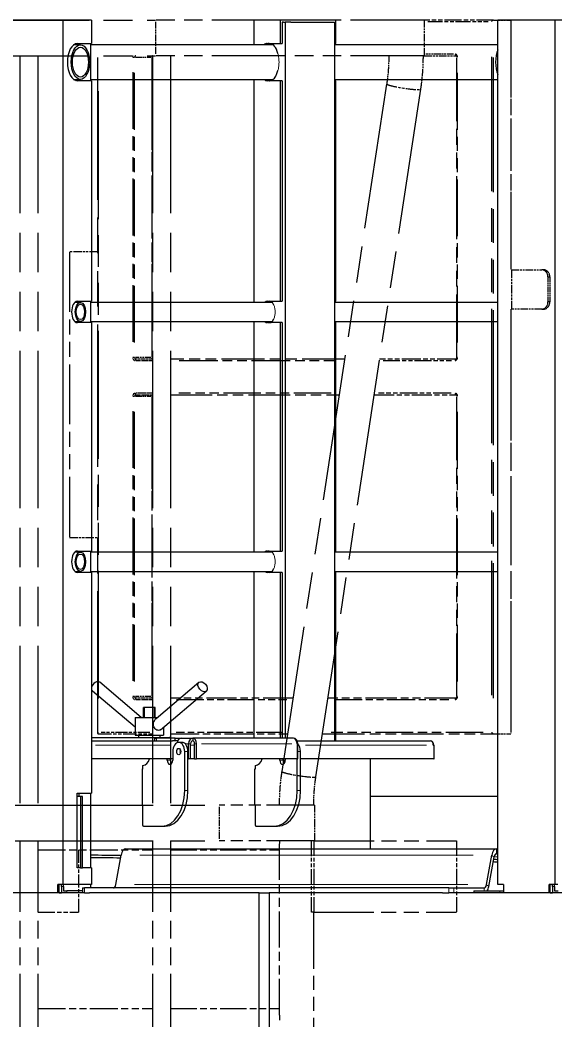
# Model space of a CAD drawing. Header units: millimetres. Extents: x 0 to 89100, y 0 to 63000.
# Drawn here: x 38460 to 39210, y 53781 to 55182 of the extents above; entities that cross this region are included whole.
import ezdxf

# ---------------------------------------------------------------- set-up
doc = ezdxf.new("R2010")
doc.units = ezdxf.units.MM
doc.header["$LTSCALE"] = 150
doc.linetypes.add('DOUBLE_DASH_CHAIN', pattern=[1.2403, 0.6614, -0.0827, 0.1654, -0.0827, 0.1654, -0.0827])
for name, color, linetype, lineweight in [('Reference', 7, 'DOUBLE_DASH_CHAIN', 25), ('Visible', 7, 'Continuous', 25), ('Visible Narrow', 7, 'Continuous', 18)]:
    doc.layers.add(name, color=color, linetype=linetype, lineweight=lineweight)

msp = doc.modelspace()

# ---------------------------------------------------------------- linework, layer by layer
at = {"layer": 'Reference', "ltscale": 1.635754}
for p, q in [((38090.43, 55182.02), (38650.2, 55182.02)), ((38090.43, 55132.02), (38650.2, 55132.02))]:
    msp.add_line(p, q, dxfattribs=at)
at = {"layer": 'Reference', "ltscale": 1.044815}
for p, q in [((39026.96, 55182.02), (38650.2, 55182.02)), ((39026.96, 55132.02), (38650.2, 55132.02))]:
    msp.add_line(p, q, dxfattribs=at)
at = {"layer": 'Reference', "ltscale": 0.095127}
for p, q in [((38650.2, 55179.52), (38650.2, 55134.52)), ((38739.35, 54079.52), (38739.35, 54034.52))]:
    msp.add_line(p, q, dxfattribs=at)
at = {"layer": 'Reference', "ltscale": 0.105708}
for p, q in [((39026.96, 55182.02), (39026.96, 55132.02)), ((39149.11, 54832.02), (39191.76, 54832.02)), ((39191.76, 54777.02), (39149.11, 54777.02)), ((38873.05, 54082.02), (38873.05, 54032.02))]:
    msp.add_line(p, q, dxfattribs=at)
at = {"layer": 'Reference', "ltscale": 0.240768}
msp.add_line((39124.05, 55182.02), (39026.96, 55182.02), dxfattribs=at)
at = {"layer": 'Reference', "ltscale": 0.210542}
msp.add_line((39031.68, 55180.02), (39116.59, 55180.02), dxfattribs=at)
at = {"layer": 'Reference', "ltscale": 0.097243}
for p, q in [((39124.05, 55182.02), (39148.06, 55182.02)), ((39124.05, 54182.02), (39148.06, 54182.02))]:
    msp.add_line(p, q, dxfattribs=at)
at = {"layer": 'Reference', "ltscale": 0.739933}
msp.add_line((39148.36, 55181.73), (39148.36, 54832.02), dxfattribs=at)
at = {"layer": 'Reference', "ltscale": 0.66649}
msp.add_line((39148.06, 55164.52), (39148.06, 54849.52), dxfattribs=at)
at = {"layer": 'Reference', "ltscale": 2.221867}
for p, q in [((38460.03, 55132.02), (38460.03, 54082.02)), ((38485.03, 55132.02), (38485.03, 54082.02)), ((38645.97, 55132.02), (38645.97, 54082.02)), ((38670.97, 55132.02), (38670.97, 54082.02))]:
    msp.add_line(p, q, dxfattribs=at)
at = {"layer": 'Reference', "ltscale": 2.009629}
msp.add_line((38569.31, 54182.32), (38569.31, 55132.02), dxfattribs=at)
at = {"layer": 'Reference', "ltscale": 0.005883}
for p, q in [((38618.17, 55130.02), (38620.69, 55130.02)), ((38620.69, 54709.02), (38618.17, 54709.02)), ((38618.17, 54655.02), (38620.69, 54655.02)), ((38620.69, 54234.02), (38618.17, 54234.02))]:
    msp.add_line(p, q, dxfattribs=at)
at = {"layer": 'Reference', "ltscale": 0.087509}
for p, q in [((38621.98, 55130.02), (38643.59, 55130.02)), ((38643.59, 54709.02), (38621.98, 54709.02)), ((38621.98, 54655.02), (38643.59, 54655.02)), ((38643.59, 54234.02), (38621.98, 54234.02))]:
    msp.add_line(p, q, dxfattribs=at)
at = {"layer": 'Reference', "ltscale": 0.001991}
for p, q in [((38644.82, 55130.02), (38645.08, 55130.02)), ((38645.08, 54709.02), (38644.82, 54709.02)), ((38644.82, 54655.02), (38645.08, 54655.02)), ((38645.08, 54234.02), (38644.82, 54234.02))]:
    msp.add_line(p, q, dxfattribs=at)
at = {"layer": 'Reference', "ltscale": 0.890803}
for p, q in [((38645.08, 55130.02), (38645.08, 54709.02)), ((39072.58, 54709.02), (39072.58, 55130.02)), ((38645.08, 54655.02), (38645.08, 54234.02)), ((39072.58, 54234.02), (39072.58, 54655.02))]:
    msp.add_line(p, q, dxfattribs=at)
at = {"layer": 'Reference', "ltscale": 0.109566}
msp.add_line((39026.96, 55132.02), (39071.17, 55132.02), dxfattribs=at)
at = {"layer": 'Reference', "ltscale": 0.096269}
msp.add_line((39067.97, 55134.02), (39029.12, 55134.02), dxfattribs=at)
at = {"layer": 'Reference', "ltscale": 0.003792}
for p, q in [((39072.58, 55130.02), (39073.45, 55130.02)), ((39073.45, 54709.02), (39072.58, 54709.02)), ((39072.58, 54655.02), (39073.45, 54655.02)), ((39073.45, 54234.02), (39072.58, 54234.02))]:
    msp.add_line(p, q, dxfattribs=at)
at = {"layer": 'Reference', "ltscale": 1.896825}
msp.add_line((39121.3, 55130.22), (39121.3, 54233.82), dxfattribs=at)
at = {"layer": 'Reference', "ltscale": 1.904443}
msp.add_line((39124.05, 54232.02), (39124.05, 55132.02), dxfattribs=at)
at = {"layer": 'Reference', "ltscale": 0.801713}
for p, q in [((38618.03, 55108.97), (38618.03, 54730.07)), ((38620.78, 54730.07), (38620.78, 55108.97)), ((38644.79, 55108.97), (38644.79, 54730.07)), ((39073.54, 54730.07), (39073.54, 55108.97)), ((38618.03, 54633.97), (38618.03, 54255.07)), ((38620.78, 54255.07), (38620.78, 54633.97)), ((38644.79, 54633.97), (38644.79, 54255.07)), ((39073.54, 54255.07), (39073.54, 54633.97))]:
    msp.add_line(p, q, dxfattribs=at)
at = {"layer": 'Reference', "ltscale": 2.069576}
for p, q in [((38827.48, 54129.06), (38974.56, 55092.23)), ((38874.93, 54121.81), (39022.01, 55084.99))]:
    msp.add_line(p, q, dxfattribs=at)
at = {"layer": 'Reference', "ltscale": 1.805407}
msp.add_line((38570.26, 54231.42), (38570.26, 55084.62), dxfattribs=at)
at = {"layer": 'Reference', "ltscale": 0.120717}
for p, q in [((38569.31, 54857.02), (38529.29, 54857.02)), ((38529.29, 54457.02), (38569.31, 54457.02))]:
    msp.add_line(p, q, dxfattribs=at)
at = {"layer": 'Reference', "ltscale": 0.846364}
for p, q in [((38529.29, 54857.02), (38529.29, 54457.02)), ((38872.17, 53932.02), (39072.17, 53932.02))]:
    msp.add_line(p, q, dxfattribs=at)
at = {"layer": 'Reference', "ltscale": 0.004132}
for p, q in [((39148.06, 54832.02), (39149.11, 54832.02)), ((39149.11, 54777.02), (39148.06, 54777.02))]:
    msp.add_line(p, q, dxfattribs=at)
at = {"layer": 'Reference', "ltscale": 0.116289}
msp.add_line((39149.11, 54832.02), (39149.11, 54777.02), dxfattribs=at)
at = {"layer": 'Reference', "ltscale": 0.010481}
for p, q in [((39194.37, 54832.02), (39191.76, 54832.02)), ((39191.76, 54777.02), (39194.37, 54777.02))]:
    msp.add_line(p, q, dxfattribs=at)
at = {"layer": 'Reference', "ltscale": 0.073966}
for p, q in [((39200.29, 54822.02), (39200.29, 54787.02)), ((39202.9, 54822.02), (39202.9, 54787.02))]:
    msp.add_line(p, q, dxfattribs=at)
at = {"layer": 'Reference', "ltscale": 0.009423}
for p, q in [((39200.42, 54822.02), (39202.77, 54822.02)), ((39202.77, 54787.02), (39200.42, 54787.02))]:
    msp.add_line(p, q, dxfattribs=at)
at = {"layer": 'Reference', "ltscale": 1.258392}
msp.add_line((39148.36, 54777.02), (39148.36, 54182.32), dxfattribs=at)
at = {"layer": 'Reference', "ltscale": 1.133103}
msp.add_line((39148.06, 54747.27), (39148.06, 54211.77), dxfattribs=at)
at = {"layer": 'Reference', "ltscale": 0.058166}
for p, q in [((38645.97, 54707.02), (38622.49, 54707.02)), ((38622.49, 54657.02), (38645.97, 54657.02)), ((38645.97, 54232.02), (38622.49, 54232.02))]:
    msp.add_line(p, q, dxfattribs=at)
at = {"layer": 'Reference', "ltscale": 0.05467}
for p, q in [((38622.67, 54705.02), (38644.75, 54705.02)), ((38644.75, 54659.02), (38622.67, 54659.02)), ((38622.67, 54230.02), (38644.75, 54230.02))]:
    msp.add_line(p, q, dxfattribs=at)
at = {"layer": 'Reference', "ltscale": 0.607124}
msp.add_line((38915.74, 54707.02), (38670.97, 54707.02), dxfattribs=at)
at = {"layer": 'Reference', "ltscale": 0.54572}
msp.add_line((38683.2, 54705.02), (38903.21, 54705.02), dxfattribs=at)
at = {"layer": 'Reference', "ltscale": 0.265029}
msp.add_line((39071.17, 54707.02), (38964.3, 54707.02), dxfattribs=at)
at = {"layer": 'Reference', "ltscale": 0.236868}
msp.add_line((38969.3, 54705.02), (39064.82, 54705.02), dxfattribs=at)
at = {"layer": 'Reference', "ltscale": 0.588182}
msp.add_line((38670.97, 54657.02), (38908.11, 54657.02), dxfattribs=at)
at = {"layer": 'Reference', "ltscale": 0.530036}
msp.add_line((38896.54, 54659.02), (38682.85, 54659.02), dxfattribs=at)
at = {"layer": 'Reference', "ltscale": 0.283971}
msp.add_line((38956.66, 54657.02), (39071.17, 54657.02), dxfattribs=at)
at = {"layer": 'Reference', "ltscale": 0.252551}
msp.add_line((39064.47, 54659.02), (38962.62, 54659.02), dxfattribs=at)
at = {"layer": 'Reference', "ltscale": 0.427179}
msp.add_line((38843.21, 54232.02), (38670.97, 54232.02), dxfattribs=at)
at = {"layer": 'Reference', "ltscale": 0.383769}
msp.add_line((38679.57, 54230.02), (38834.3, 54230.02), dxfattribs=at)
at = {"layer": 'Reference', "ltscale": 0.444974}
msp.add_line((39071.17, 54232.02), (38891.76, 54232.02), dxfattribs=at)
at = {"layer": 'Reference', "ltscale": 0.398818}
msp.add_line((38900.39, 54230.02), (39061.19, 54230.02), dxfattribs=at)
at = {"layer": 'Reference', "ltscale": 0.189368}
msp.add_line((38569.6, 54182.02), (38645.97, 54182.02), dxfattribs=at)
at = {"layer": 'Reference', "ltscale": 0.168942}
msp.add_line((38642.19, 54184.02), (38574.05, 54184.02), dxfattribs=at)
at = {"layer": 'Reference', "ltscale": 0.408238}
msp.add_line((38670.97, 54182.02), (38835.57, 54182.02), dxfattribs=at)
at = {"layer": 'Reference', "ltscale": 0.368086}
msp.add_line((38827.63, 54184.02), (38679.22, 54184.02), dxfattribs=at)
at = {"layer": 'Reference', "ltscale": 0.595117}
msp.add_line((38884.13, 54182.02), (39124.05, 54182.02), dxfattribs=at)
at = {"layer": 'Reference', "ltscale": 0.528774}
msp.add_line((39109.46, 54184.02), (38896.28, 54184.02), dxfattribs=at)
at = {"layer": 'Reference', "ltscale": 1.950258}
for p, q in [((38090.4, 54082.02), (38739.35, 54082.02)), ((38090.4, 54032.02), (38739.35, 54032.02))]:
    msp.add_line(p, q, dxfattribs=at)
at = {"layer": 'Reference', "ltscale": 0.676984}
for p, q in [((38873.05, 54082.02), (38739.35, 54082.02)), ((38873.05, 54032.02), (38739.35, 54032.02))]:
    msp.add_line(p, q, dxfattribs=at)
at = {"layer": 'Reference', "ltscale": 1.00243}
for p, q in [((38460.03, 54032.02), (38460.03, 53558.27)), ((38485.03, 54032.02), (38485.03, 53558.27)), ((38645.97, 54032.02), (38645.97, 53558.27)), ((38670.97, 54032.02), (38670.97, 53558.27))]:
    msp.add_line(p, q, dxfattribs=at)
at = {"layer": 'Reference', "ltscale": 0.508836}
msp.add_line((38823.92, 53788.02), (38823.92, 54028.52), dxfattribs=at)
at = {"layer": 'Reference', "ltscale": 0.211516}
for p, q in [((38868.7, 53932.02), (38868.7, 54032.02)), ((38872.17, 54032.02), (38872.17, 53932.02)), ((39072.17, 54032.02), (39072.17, 53932.02))]:
    msp.add_line(p, q, dxfattribs=at)
at = {"layer": 'Reference', "ltscale": 0.84262}
msp.add_line((38873.05, 54032.02), (39072.17, 54032.02), dxfattribs=at)
at = {"layer": 'Reference', "ltscale": 0.393179}
for p, q in [((38485.03, 54019.52), (38645.97, 54019.52)), ((38485.03, 53797.02), (38645.97, 53797.02))]:
    msp.add_line(p, q, dxfattribs=at)
at = {"layer": 'Reference', "ltscale": 0.185064}
msp.add_line((38542.16, 54019.52), (38542.16, 53932.02), dxfattribs=at)
at = {"layer": 'Reference', "ltscale": 0.373626}
for p, q in [((38670.97, 54019.52), (38823.92, 54019.52)), ((38670.97, 53797.02), (38823.92, 53797.02))]:
    msp.add_line(p, q, dxfattribs=at)
at = {"layer": 'Reference', "ltscale": 0.241707}
msp.add_line((38485.03, 53932.02), (38542.16, 53932.02), dxfattribs=at)
at = {"layer": 'Reference', "ltscale": 0.008365}
msp.add_line((38872.17, 53932.02), (38868.7, 53932.02), dxfattribs=at)
at = {"layer": 'Reference', "ltscale": 0.790814}
msp.add_line((38871.92, 53558.27), (38871.92, 53932.02), dxfattribs=at)
at = {"layer": 'Reference', "ltscale": 0.007984}
for centre, major_axis, start_param, end_param in [((39122.35, 55180.02), (-1.93, -1.93), 3.4161322, 4.9869285), ((38571.31, 54184.02), (1.93, 1.93), 1.8453358, 3.4161322), ((39122.35, 54184.02), (-1.93, 1.93), 1.2962568, 2.8670531)]:
    msp.add_ellipse(centre, major_axis=major_axis, ratio=0.2816515, start_param=start_param, end_param=end_param, dxfattribs=at)
at = {"layer": 'Reference', "ltscale": 0.00233}
for centre, major_axis in [((39146.36, 55180.02), (1.93, 1.93)), ((39146.36, 54184.02), (1.93, -1.93))]:
    msp.add_ellipse(centre, major_axis=major_axis, ratio=0.2816515, start_param=6.0086458, end_param=6.5577248, dxfattribs=at)
at = {"layer": 'Reference', "ltscale": 0.003889}
msp.add_ellipse((38621.44, 55130.02), major_axis=(0, -4), ratio=0.8530055, start_param=4.2149701, end_param=4.686209, dxfattribs=at)
at = {"layer": 'Reference', "ltscale": 0.005883}
for centre, major_axis, ratio, start_param, end_param in [((38622.49, 55130.02), (0, 2), 0.8530055, 0.0785398, 1.4922565), ((39071.17, 55134.02), (0, -2), 0.5219019, 4.7909288, 6.2046455), ((38622.49, 54709.02), (0, -2), 0.8530055, 4.7909288, 6.2046455), ((38622.49, 54705.02), (0, 2), 0.5219019, 0.0785398, 1.4922565), ((39071.17, 54705.02), (0, 2), 0.5219019, 0.0785398, 1.4922565), ((38622.49, 54655.02), (0, 2), 0.8530055, 0.0785398, 1.4922565), ((38622.49, 54659.02), (0, -2), 0.5219019, 4.7909288, 6.2046455), ((39071.17, 54659.02), (0, -2), 0.5219019, 4.7909288, 6.2046455), ((38622.49, 54234.02), (0, -2), 0.8530055, 4.7909288, 6.2046455), ((38622.49, 54230.02), (0, 2), 0.5219019, 0.0785398, 1.4922565), ((39071.17, 54230.02), (0, 2), 0.5219019, 0.0785398, 1.4922565)]:
    msp.add_ellipse(centre, major_axis=major_axis, ratio=ratio, start_param=start_param, end_param=end_param, dxfattribs=at)
at = {"layer": 'Reference', "ltscale": 0.004701}
for centre, major_axis, start_param, end_param in [((38646.49, 55130.02), (0, 2), 0.3733973, 1.5077753), ((38646.49, 54709.02), (0, -2), 4.77541, 5.909788), ((38646.49, 54655.02), (0, 2), 0.3733973, 1.5077753), ((38646.49, 54234.02), (0, -2), 4.77541, 5.909788)]:
    msp.add_ellipse(centre, major_axis=major_axis, ratio=0.8530055, start_param=start_param, end_param=end_param, dxfattribs=at)
at = {"layer": 'Reference', "ltscale": 0.011867}
for centre, major_axis, start_param, end_param in [((39070.12, 55130.02), (0, 4), 4.7909288, 6.2046455), ((38621.44, 54709.02), (0, -4), 4.7909288, 6.2046455), ((39070.12, 54709.02), (0, -4), 0.0785398, 1.4922565), ((38621.44, 54655.02), (0, 4), 0.0785398, 1.4922565), ((39070.12, 54655.02), (0, 4), 4.7909288, 6.2046455), ((38621.44, 54234.02), (0, -4), 4.7909288, 6.2046455), ((39070.12, 54234.02), (0, -4), 0.0785398, 1.4922565)]:
    msp.add_ellipse(centre, major_axis=major_axis, ratio=0.8530055, start_param=start_param, end_param=end_param, dxfattribs=at)
at = {"layer": 'Reference', "ltscale": 0.143499}
for centre in [(38998.29, 55088.61), (38851.21, 54125.44)]:
    msp.add_ellipse(centre, major_axis=(-23.72, 3.62), ratio=0.0868241, start_param=0.1570796, end_param=2.984513, dxfattribs=at)
at = {"layer": 'Reference', "ltscale": 0.033141}
for centre, major_axis, start_param, end_param in [((39191.76, 54822.02), (0, 10), 4.712389, 6.2831853), ((39194.37, 54822.02), (0, 10), 4.712389, 6.2831853), ((39191.76, 54787.02), (0, -10), 0, 1.5707963), ((39194.37, 54787.02), (0, -10), 0, 1.5707963)]:
    msp.add_ellipse(centre, major_axis=major_axis, ratio=0.8530055, start_param=start_param, end_param=end_param, dxfattribs=at)
at = {"layer": 'Reference', "ltscale": 0.005236}
for points, knots in [([(38645.97, 55131.87), (38645.91, 55131.83), (38645.85, 55131.79), (38645.66, 55131.63), (38645.54, 55131.5), (38645.35, 55131.18), (38645.27, 55131.01), (38645.15, 55130.65), (38645.11, 55130.45), (38645.09, 55130.18), (38645.08, 55130.1), (38645.08, 55130.02)], [0.4692216, 0.4692216, 0.4692216, 0.4692216, 0.6283185, 0.6283185, 0.9385201, 0.9385201, 1.2089197, 1.2089197, 1.468501, 1.468501, 1.5707963, 1.5707963, 1.5707963, 1.5707963]), ([(38645.08, 54709.02), (38645.08, 54708.83), (38645.1, 54708.63), (38645.19, 54708.26), (38645.25, 54708.08), (38645.4, 54707.76), (38645.5, 54707.62), (38645.7, 54707.38), (38645.82, 54707.28), (38645.94, 54707.19), (38645.96, 54707.18), (38645.97, 54707.17)], [1.5707963, 1.5707963, 1.5707963, 1.5707963, 1.8273486, 1.8273486, 2.0852557, 2.0852557, 2.3493897, 2.3493897, 2.6330312, 2.6330312, 2.6723711, 2.6723711, 2.6723711, 2.6723711]), ([(38645.97, 54656.87), (38645.91, 54656.83), (38645.85, 54656.79), (38645.66, 54656.63), (38645.54, 54656.5), (38645.35, 54656.18), (38645.27, 54656.01), (38645.15, 54655.65), (38645.11, 54655.45), (38645.09, 54655.18), (38645.08, 54655.1), (38645.08, 54655.02)], [0.4692216, 0.4692216, 0.4692216, 0.4692216, 0.6283185, 0.6283185, 0.9385201, 0.9385201, 1.2089197, 1.2089197, 1.468501, 1.468501, 1.5707963, 1.5707963, 1.5707963, 1.5707963]), ([(38645.08, 54234.02), (38645.08, 54233.83), (38645.1, 54233.63), (38645.19, 54233.26), (38645.25, 54233.08), (38645.4, 54232.76), (38645.5, 54232.62), (38645.7, 54232.38), (38645.82, 54232.28), (38645.94, 54232.19), (38645.96, 54232.18), (38645.97, 54232.17)], [1.5707963, 1.5707963, 1.5707963, 1.5707963, 1.8273486, 1.8273486, 2.0852557, 2.0852557, 2.3493897, 2.3493897, 2.6330312, 2.6330312, 2.6723711, 2.6723711, 2.6723711, 2.6723711])]:
    msp.add_open_spline(points, degree=3, knots=knots, dxfattribs=at)
at = {"layer": 'Reference', "ltscale": 0.084549}
for points, knots in [([(38974.56, 55092.23), (38974.96, 55094.86), (38975.33, 55097.49), (38975.97, 55102.77), (38976.25, 55105.42), (38976.73, 55110.72), (38976.93, 55113.37), (38977.26, 55118.7), (38977.38, 55121.36), (38977.54, 55126.69), (38977.58, 55129.36), (38977.58, 55132.02)], [6.10865238, 6.10865238, 6.10865238, 6.10865238, 6.14355897, 6.14355897, 6.17846555, 6.17846555, 6.21337214, 6.21337214, 6.24827872, 6.24827872, 6.28318531, 6.28318531, 6.28318531, 6.28318531]), ([(38871.92, 54082.02), (38871.92, 54084.69), (38871.96, 54087.36), (38872.12, 54092.69), (38872.24, 54095.35), (38872.56, 54100.67), (38872.76, 54103.33), (38873.25, 54108.63), (38873.53, 54111.28), (38874.17, 54116.56), (38874.53, 54119.19), (38874.93, 54121.81)], [3.14159265, 3.14159265, 3.14159265, 3.14159265, 3.17649924, 3.17649924, 3.21140582, 3.21140582, 3.24631241, 3.24631241, 3.28121899, 3.28121899, 3.31612558, 3.31612558, 3.31612558, 3.31612558])]:
    msp.add_open_spline(points, degree=3, knots=knots, dxfattribs=at)
at = {"layer": 'Reference', "ltscale": 0.099922}
for points, knots in [([(39022.01, 55084.99), (39022.49, 55088.09), (39022.91, 55091.21), (39023.67, 55097.45), (39024.01, 55100.58), (39024.58, 55106.85), (39024.82, 55109.99), (39025.2, 55116.28), (39025.34, 55119.42), (39025.53, 55125.72), (39025.58, 55128.87), (39025.58, 55132.02)], [6.10865238, 6.10865238, 6.10865238, 6.10865238, 6.14355897, 6.14355897, 6.17846555, 6.17846555, 6.21337214, 6.21337214, 6.24827872, 6.24827872, 6.28318531, 6.28318531, 6.28318531, 6.28318531]), ([(38823.92, 54082.02), (38823.92, 54085.17), (38823.97, 54088.32), (38824.16, 54094.62), (38824.3, 54097.77), (38824.68, 54104.06), (38824.92, 54107.2), (38825.49, 54113.47), (38825.82, 54116.59), (38826.58, 54122.84), (38827.01, 54125.95), (38827.48, 54129.06)], [3.14159265, 3.14159265, 3.14159265, 3.14159265, 3.17649924, 3.17649924, 3.21140582, 3.21140582, 3.24631241, 3.24631241, 3.28121899, 3.28121899, 3.31612558, 3.31612558, 3.31612558, 3.31612558])]:
    msp.add_open_spline(points, degree=3, knots=knots, dxfattribs=at)
at = {"layer": 'Reference', "ltscale": 0.00755}
for points, knots in [([(39071.17, 55132.02), (39071.28, 55132.02), (39071.39, 55132), (39071.63, 55131.91), (39071.75, 55131.84), (39072, 55131.63), (39072.12, 55131.5), (39072.32, 55131.18), (39072.4, 55131.01), (39072.51, 55130.65), (39072.55, 55130.45), (39072.58, 55130.18), (39072.58, 55130.1), (39072.58, 55130.02)], [0, 0, 0, 0, 0.3141593, 0.3141593, 0.6283185, 0.6283185, 0.9385201, 0.9385201, 1.2089197, 1.2089197, 1.468501, 1.468501, 1.5707963, 1.5707963, 1.5707963, 1.5707963]), ([(39071.17, 54707.02), (39071.28, 54707.02), (39071.39, 54707.04), (39071.63, 54707.13), (39071.75, 54707.2), (39072, 54707.41), (39072.12, 54707.55), (39072.32, 54707.87), (39072.4, 54708.04), (39072.51, 54708.4), (39072.55, 54708.59), (39072.58, 54708.87), (39072.58, 54708.95), (39072.58, 54709.02)], [3.1415927, 3.1415927, 3.1415927, 3.1415927, 3.4557519, 3.4557519, 3.7699112, 3.7699112, 4.0801127, 4.0801127, 4.3505123, 4.3505123, 4.6100936, 4.6100936, 4.712389, 4.712389, 4.712389, 4.712389]), ([(39071.17, 54657.02), (39071.28, 54657.02), (39071.39, 54657), (39071.63, 54656.91), (39071.75, 54656.84), (39072, 54656.63), (39072.12, 54656.5), (39072.32, 54656.18), (39072.4, 54656.01), (39072.51, 54655.65), (39072.55, 54655.45), (39072.58, 54655.18), (39072.58, 54655.1), (39072.58, 54655.02)], [0, 0, 0, 0, 0.3141593, 0.3141593, 0.6283185, 0.6283185, 0.9385201, 0.9385201, 1.2089197, 1.2089197, 1.468501, 1.468501, 1.5707963, 1.5707963, 1.5707963, 1.5707963]), ([(39072.58, 54234.02), (39072.58, 54233.83), (39072.56, 54233.63), (39072.47, 54233.26), (39072.41, 54233.08), (39072.26, 54232.76), (39072.17, 54232.62), (39071.96, 54232.38), (39071.85, 54232.28), (39071.61, 54232.12), (39071.49, 54232.07), (39071.31, 54232.03), (39071.24, 54232.02), (39071.17, 54232.02)], [1.5707963, 1.5707963, 1.5707963, 1.5707963, 1.8273486, 1.8273486, 2.0852557, 2.0852557, 2.3493897, 2.3493897, 2.6330312, 2.6330312, 2.9471904, 2.9471904, 3.1415927, 3.1415927, 3.1415927, 3.1415927])]:
    msp.add_open_spline(points, degree=3, knots=knots, dxfattribs=at)
at = {"layer": 'Reference', "ltscale": 0.007441}
msp.add_open_spline([(38823.93, 54032.02), (38823.93, 54031.22), (38823.92, 54030.4), (38823.92, 54029.23), (38823.92, 54028.87), (38823.92, 54028.52)], degree=3, knots=[3.85156966, 3.85156966, 3.85156966, 3.85156966, 4.09268931, 4.09268931, 4.19789804, 4.19789804, 4.19789804, 4.19789804], dxfattribs=at)
at = {"layer": 'Reference', "ltscale": 0.014982}
msp.add_open_spline([(38823.92, 53788.02), (38823.92, 53787.67), (38823.92, 53787.32), (38823.92, 53786.15), (38823.93, 53785.33), (38823.93, 53783.72), (38823.92, 53782.9), (38823.92, 53781.73), (38823.92, 53781.37), (38823.92, 53781.02)], degree=3, knots=[3.50524129, 3.50524129, 3.50524129, 3.50524129, 3.61045001, 3.61045001, 3.85156966, 3.85156966, 4.09268931, 4.09268931, 4.19789804, 4.19789804, 4.19789804, 4.19789804], dxfattribs=at)
at = {"layer": 'Visible'}
for p, q in [((38520.73, 55182.02), (38445.09, 55182.02)), ((38560.28, 55182.02), (38520.73, 55182.02)), ((38520.73, 53971.02), (38520.73, 55182.02)), ((38560.28, 55182.02), (38560.28, 55149.02)), ((38825, 55182.02), (38788.55, 55182.02)), ((38788.55, 55147.17), (38788.55, 55182.02)), ((38902.98, 55182.02), (38825, 55182.02)), ((38825, 55182.02), (38825, 55149.02)), ((38827.6, 55179.02), (38827.6, 55149.02)), ((38829.33, 55179.02), (38827.6, 55179.02)), ((38829.33, 55179.02), (38831.83, 55179.02)), ((38831.83, 55179.02), (38831.83, 54176.02)), ((38839.62, 55179.02), (38831.83, 55179.02)), ((38839.62, 55179.02), (38893.34, 55179.02)), ((38893.34, 55179.02), (38901.14, 55179.02)), ((38901.14, 55179.02), (38901.14, 54172.02)), ((38902.98, 55149.02), (38902.98, 55182.02)), ((39210.19, 55182.02), (39130.14, 55182.02)), ((39130.14, 53971.02), (39130.14, 55182.02)), ((39243.55, 55182.02), (39210.19, 55182.02)), ((39210.19, 53971.02), (39210.19, 55182.02)), ((38544.8, 55147.17), (38535.29, 55147.17)), ((38538.21, 55147.17), (38537.17, 55148.28)), ((38539.12, 55148.9), (38540.73, 55147.17)), ((38540.51, 55149.02), (38560.28, 55149.02)), ((38558.79, 55149.02), (38558.79, 55097.02)), ((38815.19, 55147.17), (38558.79, 55147.17)), ((38806.77, 55149.02), (38825, 55149.02)), ((38813.59, 55149.02), (38816.6, 55145.54)), ((38825, 55149.02), (38827.6, 55149.02)), ((38901.14, 55149.02), (38902.98, 55149.02)), ((39130.14, 55147.17), (38901.14, 55147.17)), ((38535.29, 55098.87), (38544.8, 55098.87)), ((38560.28, 55097.02), (38540.51, 55097.02)), ((38558.79, 55098.87), (38814.92, 55098.87)), ((38560.28, 55097.02), (38560.28, 54788.02)), ((38788.55, 54786.47), (38788.55, 55098.87)), ((38825, 55097.02), (38806.77, 55097.02)), ((38825, 55097.02), (38825, 54788.02)), ((38827.6, 55097.02), (38825, 55097.02)), ((38827.6, 55097.02), (38827.6, 54788.02)), ((38901.14, 55098.87), (39130.14, 55098.87)), ((38902.98, 55097.02), (38901.14, 55097.02)), ((38902.98, 54788.02), (38902.98, 55097.02)), ((38544.8, 54786.47), (38536.91, 54786.47)), ((38538.06, 54787.32), (38538.85, 54786.47)), ((38540.51, 54788.02), (38560.28, 54788.02)), ((38558.79, 54788.02), (38558.79, 54758.02)), ((38813.45, 54786.47), (38558.79, 54786.47)), ((38806.77, 54788.02), (38825, 54788.02)), ((38812.11, 54788.02), (38813.85, 54786.01)), ((38825, 54788.02), (38827.6, 54788.02)), ((38901.14, 54788.02), (38902.98, 54788.02)), ((39130.14, 54786.47), (38901.14, 54786.47)), ((38536.91, 54759.57), (38544.8, 54759.57)), ((38560.28, 54758.02), (38540.51, 54758.02)), ((38558.79, 54759.57), (38813.42, 54759.57)), ((38560.28, 54758.02), (38560.28, 54438.02)), ((38788.55, 54436.47), (38788.55, 54759.57)), ((38825, 54758.02), (38806.77, 54758.02)), ((38825, 54758.02), (38825, 54438.02)), ((38827.6, 54758.02), (38825, 54758.02)), ((38827.6, 54758.02), (38827.6, 54438.02)), ((38901.14, 54759.57), (39130.14, 54759.57)), ((38902.98, 54758.02), (38901.14, 54758.02)), ((38902.98, 54438.02), (38902.98, 54758.02)), ((38544.8, 54436.47), (38536.91, 54436.47)), ((38538.06, 54437.32), (38538.85, 54436.47)), ((38540.51, 54438.02), (38560.28, 54438.02)), ((38558.79, 54438.02), (38558.79, 54408.02)), ((38813.45, 54436.47), (38558.79, 54436.47)), ((38806.77, 54438.02), (38825, 54438.02)), ((38812.11, 54438.02), (38813.85, 54436.01)), ((38825, 54438.02), (38827.6, 54438.02)), ((38901.14, 54438.02), (38902.98, 54438.02)), ((39130.14, 54436.47), (38901.14, 54436.47)), ((38536.91, 54409.57), (38544.8, 54409.57)), ((38560.28, 54408.02), (38540.51, 54408.02)), ((38558.79, 54409.57), (38813.42, 54409.57)), ((38560.28, 54408.02), (38560.28, 54099.02)), ((38788.55, 54176.02), (38788.55, 54409.57)), ((38825, 54408.02), (38806.77, 54408.02)), ((38825, 54408.02), (38825, 54176.02)), ((38827.6, 54408.02), (38825, 54408.02)), ((38827.6, 54408.02), (38827.6, 54176.02)), ((38901.14, 54409.57), (39130.14, 54409.57)), ((38902.98, 54408.02), (38901.14, 54408.02)), ((38902.98, 54172.02), (38902.98, 54408.02)), ((38630.09, 54205.02), (38571.91, 54254.11)), ((38651.01, 54203.53), (38710.96, 54254.11)), ((38621.43, 54191.39), (38561.59, 54241.88)), ((38657.06, 54187.71), (38721.28, 54241.88)), ((38649.43, 54219.02), (38633.43, 54219.02)), ((38633.43, 54205.02), (38633.43, 54219.02)), ((38649.43, 54205.02), (38649.43, 54219.02)), ((38621.43, 54205.02), (38652.78, 54205.02)), ((38621.43, 54205.02), (38621.43, 54180.02)), ((38661.43, 54191.39), (38661.43, 54180.02)), ((38560.28, 54177.02), (38669.76, 54177.02)), ((38621.43, 54180.02), (38661.43, 54180.02)), ((38626.43, 54177.02), (38626.43, 54180.02)), ((38656.43, 54177.02), (38656.43, 54180.02)), ((38671.55, 54177.02), (38669.76, 54177.02)), ((38671.55, 54176.02), (38671.55, 54177.02)), ((38560.28, 54172.02), (38673.71, 54172.02)), ((38648.87, 54176.02), (38651.21, 54176.02)), ((38648.87, 54172.02), (38648.87, 54176.02)), ((38677.57, 54176.02), (38651.21, 54176.02)), ((38677.57, 54172.02), (38673.71, 54172.02)), ((38677.57, 54176.02), (38685.23, 54176.02)), ((38677.57, 54172.02), (38677.57, 54176.02)), ((38680.96, 54172.02), (38677.57, 54172.02)), ((38687.21, 54170.02), (38682.61, 54170.02)), ((38685.23, 54175.91), (38685.23, 54176.02)), ((38685.23, 54176.02), (38686.27, 54176.02)), ((38686.27, 54176.02), (38702.34, 54176.02)), ((38696.21, 54147.02), (38696.21, 54168.02)), ((38699.27, 54147.02), (38699.27, 54168.02)), ((38843.29, 54176.02), (38702.34, 54176.02)), ((38702.34, 54176.02), (38702.34, 54172.02)), ((38704.91, 54147.02), (38704.91, 54168.02)), ((38707.48, 54147.02), (38707.48, 54168.02)), ((38848.43, 54168.02), (38848.43, 54147.02)), ((38848.6, 54172.02), (39035.67, 54172.02)), ((38849.42, 54147.02), (38849.42, 54168.02)), ((39039.52, 54166.02), (39040.2, 54166.02)), ((39040.2, 54166.02), (39040.2, 54147.02)), ((39040.2, 54166.02), (39040.83, 54166.02)), ((39040.83, 54147.02), (39040.83, 54166.02)), ((38674.26, 54157.02), (38674.26, 54145.02)), ((38690.97, 54102.52), (38690.97, 54157.02)), ((38695.56, 54102.52), (38695.56, 54157.02)), ((38853.37, 54102.52), (38853.37, 54157.02)), ((38674.26, 54147.02), (38560.28, 54147.02)), ((38631.83, 54136.55), (38631.83, 54132.52)), ((38666.54, 54145.02), (38666.54, 54147.02)), ((38671.14, 54145.02), (38671.14, 54147.02)), ((38695.56, 54147.02), (38696.21, 54147.02)), ((38699.27, 54147.02), (38696.21, 54147.02)), ((38704.91, 54147.02), (38699.27, 54147.02)), ((38704.91, 54147.02), (38707.48, 54147.02)), ((38848.43, 54147.02), (38707.48, 54147.02)), ((38789.64, 54136.55), (38789.64, 54132.52)), ((38824.35, 54145.02), (38824.35, 54147.02)), ((38828.94, 54145.02), (38828.94, 54147.02)), ((38832.06, 54147.02), (38832.06, 54145.02)), ((38848.43, 54147.02), (38849.42, 54147.02)), ((38848.77, 54102.52), (38848.77, 54147.02)), ((39040.2, 54147.02), (38853.37, 54147.02)), ((38950.89, 54147.02), (38950.89, 54021.02)), ((39040.2, 54147.02), (39040.83, 54147.02)), ((38631.64, 54082.02), (38631.64, 54133.02)), ((38631.64, 54133.02), (38631.83, 54133.02)), ((38631.83, 54132.52), (38631.64, 54132.52)), ((38789.45, 54082.02), (38789.45, 54133.02)), ((38789.45, 54133.02), (38789.64, 54133.02)), ((38789.64, 54132.52), (38789.45, 54132.52)), ((38540.24, 53994.02), (38540.24, 54099.02)), ((38540.24, 54099.02), (38560.28, 54099.02)), ((38545.06, 54094.02), (38540.24, 54094.02)), ((38542.54, 54099.02), (38542.54, 54094.02)), ((38545.06, 54094.02), (38545.06, 53994.02)), ((38547.75, 54094.02), (38545.06, 54094.02)), ((38547.75, 53994.02), (38547.75, 54094.02)), ((38558.79, 54099.02), (38558.79, 53994.02)), ((39130.14, 54094.02), (38950.89, 54094.02)), ((38631.64, 54082.52), (38631.83, 54082.52)), ((38631.83, 54082.02), (38631.64, 54082.02)), ((38631.83, 54082.52), (38631.83, 54054.52)), ((38789.45, 54082.52), (38789.64, 54082.52)), ((38789.64, 54082.02), (38789.45, 54082.02)), ((38789.64, 54082.52), (38789.64, 54054.52)), ((38633.12, 54052.52), (38658.83, 54052.52)), ((38658.83, 54052.52), (38663.43, 54052.52)), ((38790.92, 54052.52), (38816.63, 54052.52)), ((38816.63, 54052.52), (38821.23, 54052.52)), ((38594.38, 53970.63), (38601.87, 54011.81)), ((38608.45, 54021.02), (39128.07, 54021.02)), ((39113.99, 53970.63), (39121.49, 54011.81)), ((39117.28, 53968.24), (39124.78, 54009.42)), ((39128.07, 54021.02), (39130.14, 54021.02)), ((39128.07, 54014.02), (39130.14, 54014.02)), ((38540.85, 53994.02), (38540.24, 53994.02)), ((38545.06, 53994.02), (38540.85, 53994.02)), ((38545.06, 53994.02), (38547.75, 53994.02)), ((38560.28, 53994.02), (38547.75, 53994.02)), ((38560.28, 53994.02), (38560.28, 53971.02)), ((38520.73, 53971.02), (38513.17, 53971.02)), ((38513.17, 53959.02), (38513.17, 53971.02)), ((38514.8, 53959.02), (38514.8, 53971.02)), ((38518.34, 53968.02), (38518.34, 53971.02)), ((38518.34, 53968.02), (38518.34, 53959.02)), ((38525.61, 53971.02), (38520.73, 53971.02)), ((38520.87, 53968.02), (38520.87, 53971.02)), ((38520.87, 53968.02), (38520.87, 53962.02)), ((38560.28, 53971.02), (38525.61, 53971.02)), ((38558.79, 53971.02), (38558.79, 53966.02)), ((39138.14, 53971.02), (39130.14, 53971.02)), ((39138.14, 53971.02), (39138.14, 53959.02)), ((39210.19, 53971.02), (39202.18, 53971.02)), ((39202.18, 53959.02), (39202.18, 53971.02)), ((39203.55, 53959.02), (39203.55, 53971.02)), ((39206.73, 53968.02), (39206.73, 53971.02)), ((39206.73, 53968.02), (39206.73, 53959.02)), ((39209.4, 53968.02), (39209.4, 53971.02)), ((39209.4, 53968.02), (39209.4, 53962.02)), ((39214.3, 53971.02), (39210.19, 53971.02)), ((38548.87, 53959.02), (38403.26, 53959.02)), ((38514.8, 53959.03), (38518.34, 53959.03)), ((38520.87, 53962.02), (38525.91, 53962.02)), ((38547.82, 53962.02), (38525.91, 53962.02)), ((38547.82, 53966.02), (38550.32, 53966.02)), ((38547.82, 53966.02), (38547.82, 53959.02)), ((38550.32, 53959.02), (38548.87, 53959.02)), ((39061.28, 53966.02), (38550.32, 53966.02)), ((38550.32, 53959.02), (38557.64, 53959.02)), ((38795.51, 53959.02), (38557.64, 53959.02)), ((38795.51, 53664.02), (38795.51, 53959.02)), ((38795.51, 53959.02), (38798.01, 53959.02)), ((38798.01, 53959.02), (38809.36, 53959.02)), ((38809.36, 53959.02), (38809.36, 53664.02)), ((39052.23, 53959.02), (38809.36, 53959.02)), ((39052.23, 53959.02), (39061.28, 53959.02)), ((39061.28, 53966.02), (39068.11, 53966.02)), ((39063.29, 53959.02), (39061.28, 53959.02)), ((41454.32, 53959.02), (39063.29, 53959.02)), ((39068.11, 53966.02), (39110.71, 53966.02)), ((39096.44, 53962.02), (39132.9, 53962.02)), ((39096.44, 53962.02), (39096.44, 53959.02)), ((39132.9, 53962.02), (39138.14, 53962.02)), ((39203.55, 53959.03), (39206.73, 53959.03)), ((39209.4, 53962.02), (39214.73, 53962.02))]:
    msp.add_line(p, q, dxfattribs=at)
for centre, major_axis, ratio, start_param, end_param in [((38540.51, 55123.02), (0, -26), 0.5417643, 3.1415927, 6.2831853), ((38806.77, 55123.02), (0, 26), 0.4992777, 0, 0.3795103), ((38809.37, 55123.02), (0, 26), 0.4992777, 0, 0.3795103), ((38810.11, 55123.02), (0, -26), 0.4992777, 2.0436914, 2.6179939), ((39138.01, 55123.02), (0, 24.15), 0.4630861, 0.7809942, 2.3605985), ((38810.11, 55123.02), (0, -26), 0.4992777, 5.903675, 7.3810866), ((38532.7, 55123.02), (0, -26), 0.5417643, 0.2808257, 0.3795103), ((38535.22, 55123.02), (0, -26), 0.5417643, 0.1887602, 0.3795103), ((38806.77, 55123.02), (0, -26), 0.4992777, 5.903675, 6.2831853), ((38809.37, 55123.02), (0, -26), 0.4992777, 5.903675, 6.2831853), ((38812.71, 55123.02), (0, -26), 0.4992777, 5.903675, 6.1828986), ((38540.51, 54773.02), (0, -15), 0.5417643, 3.1415927, 6.2831853), ((38806.77, 54773.02), (0, 15), 0.4992777, 0, 0.4586146), ((38809.37, 54773.02), (0, 15), 0.4992777, 0, 0.4586146), ((38810.11, 54773.02), (0, -15), 0.4992777, 2.2624317, 2.6179939), ((38535.22, 54773.02), (0, -15), 0.5417643, 0.3312706, 0.4586146), ((38806.77, 54773.02), (0, -15), 0.4992777, 5.8245707, 6.2831853), ((38809.37, 54773.02), (0, -15), 0.4992777, 5.8245707, 6.2831853), ((38810.11, 54773.02), (0, -15), 0.4992777, 5.8245707, 7.1623463), ((38812.71, 54773.02), (0, -15), 0.4992777, 5.8245707, 6.1087632), ((38540.51, 54423.02), (0, -15), 0.5417643, 3.1415927, 6.2831853), ((38806.77, 54423.02), (0, 15), 0.4992777, 0, 0.4586146), ((38809.37, 54423.02), (0, 15), 0.4992777, 0, 0.4586146), ((38810.11, 54423.02), (0, -15), 0.4992777, 2.2624317, 2.6179939), ((38535.22, 54423.02), (0, -15), 0.5417643, 0.3312706, 0.4586146), ((38806.77, 54423.02), (0, -15), 0.4992777, 5.8245707, 6.2831853), ((38809.37, 54423.02), (0, -15), 0.4992777, 5.8245707, 6.2831853), ((38810.11, 54423.02), (0, -15), 0.4992777, 5.8245707, 7.1623463), ((38812.71, 54423.02), (0, -15), 0.4992777, 5.8245707, 6.1087632), ((38566.75, 54247.99), (5.16, 6.11), 0.6734109, 0, 2.2671631), ((38566.75, 54247.99), (-5.16, -6.11), 0.6734109, 5.8102562, 6.2831853), ((38682.61, 54157.02), (0, 13), 0.6427876, 4.712389, 7.8539816), ((38686.27, 54168.02), (0, 8), 0.7660444, 0, 1.3865199), ((38687.21, 54157.02), (0, 13), 0.6427876, 4.712389, 6.2831853), ((38702.34, 54168.02), (0, 8), 0.7660444, 0, 1.5707963), ((38702.34, 54168.02), (0, 4), 0.7660444, 0, 1.5707963), ((38702.34, 54168.02), (0, 8), 0.6427876, 4.712389, 6.2831853), ((38702.34, 54168.02), (0, 4), 0.6427876, 4.712389, 6.2831853), ((38843.29, 54168.02), (0, 8), 0.6427876, 4.712389, 6.2831853), ((38843.29, 54168.02), (0, 8), 0.7660444, 4.712389, 6.2831853), ((38845.01, 54157.02), (0, 13), 0.6427876, 4.712389, 5.7282727), ((39035.67, 54166.02), (0, 6), 0.6427876, 4.712389, 6.2831853), ((39035.67, 54166.02), (0, 6), 0.7660444, 4.712389, 6.2831853), ((38687.21, 54157.02), (0, 4.5), 0.6427876, 0.9181877, 2.2234049), ((38687.21, 54157.02), (0, -4.5), 0.6427876, 4.0597804, 5.3649976), ((38632.47, 54136.55), (0, 1), 0.6427876, 0.0540804, 1.5707963), ((38631.83, 54155.02), (0, -17.5), 0.6427876, 0.0540804, 1.0960163), ((38670.4, 54145.02), (0, -6), 0.6427876, 4.712389, 7.8539816), ((38675, 54145.02), (0, 6), 0.6427876, 1.5707963, 2.5032356), ((38790.28, 54136.55), (0, 1), 0.6427876, 0.0540804, 1.5707963), ((38789.64, 54155.02), (0, -17.5), 0.6427876, 0.0540804, 1.0960163), ((38828.2, 54145.02), (0, -6), 0.6427876, 4.712389, 7.8539816), ((38832.8, 54145.02), (0, 6), 0.6427876, 1.5707963, 2.5032356), ((38658.83, 54102.52), (0, -50), 0.6427876, 0, 1.5707963), ((38663.43, 54102.52), (0, -50), 0.6427876, 0, 1.5707963), ((38816.63, 54102.52), (0, -50), 0.6427876, 0, 1.5707963), ((38821.23, 54102.52), (0, -50), 0.6427876, 0, 1.5707963), ((38633.12, 54054.52), (0, -2), 0.6427876, 4.712389, 6.2831853), ((38790.92, 54054.52), (0, -2), 0.6427876, 4.712389, 6.2831853), ((42875.23, 54079.57), (-7837.13, 26.4), 0.0125039, 0.9875541, 0.9941265), ((42875.23, 54079.1), (-8037.12, 27.07), 0.0125039, 1.0038873, 1.0101378), ((38608.45, 54007.02), (0, 14), 0.5, 0, 1.2217305), ((39128.07, 54007.02), (0, 14), 0.5, 0, 1.2217305), ((39128.07, 54007.02), (0, 7), 0.5, 0, 1.2217305), ((42875.23, 54079.1), (-8037.12, 27.07), 0.0125039, 1.0851814, 1.0861033), ((42875.23, 54079.57), (-7837.13, 26.4), 0.0125039, 1.0717504, 1.0726153), ((38591.09, 53973.02), (0, -7), 0.5, 0, 1.2217305), ((39110.71, 53973.02), (0, -7), 0.5, 0, 1.2217305), ((39110.71, 53973.02), (0, 14), 0.5, 3.808539, 4.3633231)]:
    msp.add_ellipse(centre, major_axis=major_axis, ratio=ratio, start_param=start_param, end_param=end_param, dxfattribs=at)
for centre, major_axis, ratio in [((38544.8, 55123.02), (0, 24.15), 0.5365494), ((38544.8, 55123.02), (0, 20.9), 0.5365494), ((38544.8, 54773.02), (0, 13.45), 0.5365494), ((38544.8, 54773.02), (0, 10.8), 0.5365494), ((38544.8, 54423.02), (0, 13.45), 0.5365494), ((38544.8, 54423.02), (0, 10.8), 0.5365494), ((38716.12, 54247.99), (5.16, -6.11), 0.6734109), ((38682.61, 54157.02), (0, -4.5), 0.6427876)]:
    msp.add_ellipse(centre, major_axis=major_axis, ratio=ratio, dxfattribs=at)
for points, knots in [([(38647.09, 54194.93), (38647.09, 54196.12), (38647.31, 54197.38), (38648.15, 54199.78), (38648.75, 54200.9), (38649.89, 54202.44), (38650.42, 54203.04), (38651.01, 54203.53)], [0, 0, 0, 0, 0.3565839, 0.3565839, 0.71316781, 0.71316781, 0.95036714, 0.95036714, 0.95036714, 0.95036714]), ([(38657.06, 54187.71), (38656.88, 54187.55), (38656.68, 54187.41), (38655.82, 54186.92), (38655.06, 54186.73), (38653.52, 54186.73), (38652.65, 54186.92), (38650.95, 54187.67), (38650.13, 54188.25), (38648.74, 54189.66), (38648.1, 54190.6), (38647.28, 54192.7), (38647.09, 54193.85), (38647.09, 54194.93)], [3.584733, 3.584733, 3.584733, 3.584733, 3.6795715, 3.6795715, 3.9800049, 3.9800049, 4.2804383, 4.2804383, 4.5808717, 4.5808717, 4.9028228, 4.9028228, 5.224774, 5.224774, 5.224774, 5.224774])]:
    msp.add_open_spline(points, degree=3, knots=knots, dxfattribs=at)
at = {"layer": 'Visible Narrow'}
for p, q in [((38634.64, 54219.02), (38634.64, 54205.02)), ((38648.23, 54205.02), (38648.23, 54219.02)), ((38669.76, 54176.07), (38669.76, 54176.97)), ((38670.77, 54166.02), (38566.1, 54166.02)), ((38651.21, 54172.22), (38651.21, 54175.82)), ((38691.89, 54168.02), (38695.98, 54168.02)), ((38696.36, 54168.02), (38699.12, 54168.02)), ((38704.63, 54166.02), (38699.55, 54166.02)), ((38707.35, 54168.02), (38705.04, 54168.02)), ((38841.38, 54168.02), (38714.53, 54168.02)), ((38849.37, 54168.02), (38848.48, 54168.02)), ((39030.1, 54166.02), (38860.47, 54166.02)), ((38695.33, 54157.02), (38691.2, 54157.02)), ((38853.17, 54157.02), (38849.61, 54157.02)), ((38670.91, 54145.02), (38666.77, 54145.02)), ((38828.71, 54145.02), (38824.58, 54145.02)), ((38695.33, 54102.52), (38691.2, 54102.52)), ((38853.14, 54102.52), (38849, 54102.52)), ((38627.85, 54011.81), (39095.51, 54011.81)), ((39121.65, 54011.69), (39124.61, 54009.54)), ((39129.87, 54009.42), (39125.05, 54009.42)), ((39128.07, 54020.67), (39128.07, 54014.37)), ((38518.47, 53968.02), (38520.74, 53968.02)), ((38620.36, 53970.63), (39088.01, 53970.63)), ((39114.16, 53970.51), (39117.12, 53968.35)), ((39206.86, 53968.02), (39209.26, 53968.02)), ((38525.91, 53961.87), (38525.91, 53959.17)), ((38550.32, 53959.37), (38550.32, 53965.67)), ((39061.28, 53965.67), (39061.28, 53959.37)), ((39068.11, 53959.37), (39068.11, 53965.67)), ((39110.71, 53965.82), (39110.71, 53962.22)), ((39132.9, 53959.17), (39132.9, 53961.87))]:
    msp.add_line(p, q, dxfattribs=at)
for points, knots in [([(38821.66, 55134.87), (38821.91, 55134), (38822.12, 55133.12), (38822.58, 55130.89), (38822.82, 55129.33), (38823.14, 55126.14), (38823.21, 55124.51), (38823.21, 55121.53), (38823.14, 55119.91), (38822.82, 55116.72), (38822.58, 55115.16), (38822.12, 55112.93), (38821.91, 55112.05), (38821.66, 55111.18)], [5.9820883, 5.9820883, 5.9820883, 5.9820883, 6.2589655, 6.2589655, 6.7060294, 6.7060294, 7.1530932, 7.1530932, 7.600157, 7.600157, 8.0472208, 8.0472208, 8.3240981, 8.3240981, 8.3240981, 8.3240981]), ([(38815.88, 54782.59), (38815.89, 54782.57), (38815.89, 54782.55), (38816.2, 54781.95), (38816.49, 54781.25), (38816.99, 54779.74), (38817.2, 54778.94), (38817.52, 54777.4), (38817.65, 54776.53), (38817.83, 54774.76), (38817.87, 54773.85), (38817.87, 54772.19), (38817.83, 54771.29), (38817.65, 54769.51), (38817.52, 54768.64), (38817.2, 54767.11), (38816.99, 54766.3), (38816.49, 54764.8), (38816.2, 54764.1), (38815.89, 54763.49), (38815.89, 54763.48), (38815.88, 54763.46)], [2.9798904, 2.9798904, 2.9798904, 2.9798904, 2.9878672, 2.9878672, 3.2368547, 3.2368547, 3.4858421, 3.4858421, 3.734828, 3.734828, 3.9838138, 3.9838138, 4.2327997, 4.2327997, 4.4817855, 4.4817855, 4.7307729, 4.7307729, 4.9797604, 4.9797604, 4.9877372, 4.9877372, 4.9877372, 4.9877372]), ([(38815.88, 54432.59), (38815.89, 54432.57), (38815.89, 54432.55), (38816.2, 54431.95), (38816.49, 54431.25), (38816.99, 54429.74), (38817.2, 54428.94), (38817.52, 54427.4), (38817.65, 54426.53), (38817.83, 54424.76), (38817.87, 54423.85), (38817.87, 54422.19), (38817.83, 54421.29), (38817.65, 54419.51), (38817.52, 54418.64), (38817.2, 54417.11), (38816.99, 54416.3), (38816.49, 54414.8), (38816.2, 54414.1), (38815.89, 54413.49), (38815.89, 54413.48), (38815.88, 54413.46)], [2.9798904, 2.9798904, 2.9798904, 2.9798904, 2.9878672, 2.9878672, 3.2368547, 3.2368547, 3.4858421, 3.4858421, 3.734828, 3.734828, 3.9838138, 3.9838138, 4.2327997, 4.2327997, 4.4817855, 4.4817855, 4.7307729, 4.7307729, 4.9797604, 4.9797604, 4.9877372, 4.9877372, 4.9877372, 4.9877372])]:
    msp.add_open_spline(points, degree=3, knots=knots, dxfattribs=at)

doc.saveas('drawing.dxf')
